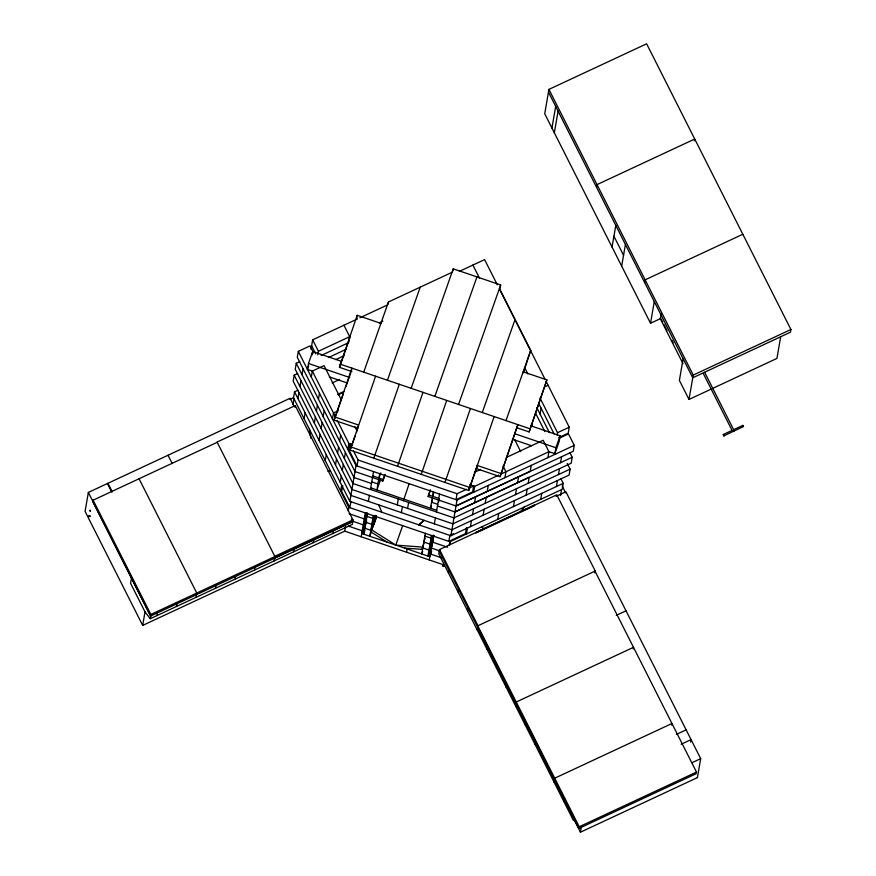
<?xml version="1.0" encoding="UTF-8"?>
<svg xmlns="http://www.w3.org/2000/svg" width="876" height="876" viewBox="0 0 876 876"><rect width="100%" height="100%" fill="white"/><g stroke="black" fill="none" stroke-linecap="round" stroke-linejoin="round"><path stroke-width="1.31" d="M294.347 406.584L290.142 398.251L88.356 492.432L85.082 511.376L142.679 625.42L344.717 531.152L443.212 564.692M88.914 515.373L88.651 516.676L89.768 516.293M217.204 442.292L93.13 500.185L92.856 501.806L150.562 616.08L352.798 521.724L352.338 524.428L150.289 618.697L145.022 611.886L130.59 583.317L131.52 577.897M142.679 625.42L145.022 611.886M150.562 616.08L150.847 614.459L93.13 500.185M150.289 618.697L150.76 615.992L88.356 492.432M156.935 615.598L157.406 612.893M176.481 606.488L176.941 603.772M196.016 597.366L196.761 593.03L139.054 478.756M215.551 588.245L216.022 585.54M235.096 579.135L235.567 576.419M254.631 570.013L255.102 567.309M297.72 373.537L294.205 375.18L293.175 381.137L350.893 495.411L451.917 529.816M299.778 361.624L296.263 363.266L295.234 369.223L352.951 483.497L453.976 517.902M313.674 353.072L310.038 345.889L298.322 351.353L297.293 357.309L355.01 471.584L382.812 481.055L385.002 474.836M348.221 510.894L348.834 507.324L293.515 397.792L294.544 391.835L298.059 390.192M292.978 404.723L294.007 398.766M294.971 407.209L295.245 405.588L217.084 442.051L274.922 556.567L274.177 560.892M297.917 398.503L298.946 392.558M299.975 386.601L301.005 380.644M302.034 374.687L303.052 368.73M312.612 371.194L307.454 369.442L308.483 363.485L312.688 351.528L341.038 361.186M311.013 349.371L312.655 339.833L357.43 318.952M312.075 355.108L312.688 351.528M304.103 418.75L305.122 412.782M311.298 377.052L312.327 371.095L324.054 365.631L340.983 399.149M317.813 354.835L318.426 351.265L312.655 339.833M314.342 423.042L315.371 417.085M316.4 411.129L317.43 405.172M318.448 399.215L319.477 393.258M293.712 551.781L294.183 549.077M319.072 440.409L320.101 434.452M321.131 428.495L322.16 422.539M323.189 416.582L324.219 410.625M351.933 371.588L339.45 367.34L357.2 315.294L380.907 323.375M325.259 460.656L326.288 454.699M332.464 418.958L333.493 413.001L338.18 410.811M356.455 432.153L357.813 428.287L334.117 420.162L351.867 368.128L351.309 371.369M313.258 542.66L313.717 539.955M348.867 341.443L349.699 336.68L343.929 325.248M356.641 318.546L357.2 315.294M335.497 464.937L336.526 458.98M337.556 453.023L338.585 447.067M339.614 441.11L340.644 435.153M340.238 482.315L341.268 476.358M342.297 470.401L343.326 464.444M344.356 458.487L345.385 452.531M332.792 533.55L333.263 530.834M340.655 491.129L341.684 485.173M337.183 420.316L348.878 443.475L347.849 449.432L350.356 450.286M342.735 485.556L341.706 491.513L349.863 507.675L350.893 501.718M476.818 467.379L468.671 490.516L350.115 450.144L375.585 376.198M358.021 427.16L358.394 424.991L334.687 416.91M344.717 531.152L345.538 526.388M560.914 478.789L563.224 483.355L450.899 535.762L349.863 501.368L356.039 465.627L298.322 351.353M353.433 450.79L358.098 460.031L357.069 465.988L348.9 449.826L349.929 443.869L351.681 447.329M388.068 304.158L388.44 301.99L451.994 272.337M274.527 557.957L352.678 521.483L352.962 519.862L295.245 405.588M373.822 458.214L399.292 384.268M361.208 536.769L365.325 512.942M368.391 501.368L369.42 495.411M370.438 489.454L373.526 471.595M367.186 513.577L363.628 534.152L364.996 530.287M365.423 524.823L367.482 512.909L363.266 524.855L353.116 521.395M378.684 479.654L376.91 489.936L380.545 479.632M379.713 473.697L378.969 478.022L380.786 472.876M373.362 515.69L369.814 536.254L372.081 529.816M387.05 542.124L371.041 532.006L376.428 515.537M382.812 481.055L384.849 474.453M397.54 466.295L422.998 392.349M397.277 504.904L398.306 498.948M401.372 512.602L402.402 506.646M403.431 500.689L409.147 483.651M407.592 508.409L408.621 502.452M452.859 270.991L453.231 268.822L500.656 284.974L500.097 288.215M406.574 552.208L407.132 548.967M421.246 474.365L446.716 400.42M559.895 437.934L568.491 433.927L574.262 445.347L573.232 451.304L456.046 505.989L428.167 496.506L430.204 489.903M404.537 548.08L422.068 549.383L424.28 541.937M425.331 533.375L421.772 553.95L422.681 551.376M432.295 497.907L430.521 508.19L431.43 505.616M433.324 491.951L432.58 496.287L433.938 492.421M431.518 535.477L427.959 556.052L433.401 540.591M434.365 523.837L435.394 517.88M436.423 511.923L439.511 494.053M429.251 559.939L433.368 536.112M444.964 482.446L470.423 408.501M594.968 572.641L595.242 571.021L556.775 494.83L439.533 549.537L438.788 553.862L573.452 820.516L573.922 817.812L545.66 761.857M466.536 489.312L457.064 493.725L456.035 499.681L472.613 491.951L473.642 485.994L468.901 488.206M449.246 545.299L449.859 541.729L348.834 507.324M450.888 535.773L457.009 500.01L574.262 445.347M449.574 545.146L450.187 541.576L562.195 489.312L563.224 483.355M448.402 572.915L448.873 570.21M468.671 490.516L494.141 416.571M466.437 527.68L465.408 533.637L448.83 541.379L449.859 535.422L453.418 533.758M466.448 533.988L467.477 528.031M473.653 492.29L474.683 486.344L498.729 475.12M458.028 591.957L458.487 589.252M470.445 526.651L471.474 520.694M472.503 514.738L473.533 508.781M474.562 502.824L475.591 496.867M548.464 92.089L692.752 377.786L790.448 332.201L790.918 329.496L646.63 43.8L548.934 89.385L544.719 113.749L650.529 323.266L660.887 318.426M483.125 515.208L484.154 509.252M485.184 503.295L486.213 497.338M487.242 491.381L488.271 485.424M467.642 611.01L468.113 608.294M551.935 128.038L555.68 106.379M554.344 132.802L558.078 111.142M500.097 476.686L517.847 424.641L500.097 476.686L476.391 468.605L476.949 465.364L500.656 473.434M595.242 571.021L477.77 625.836L477.486 627.457L578.97 828.4L696.201 773.694L696.486 772.074L595.001 571.13L594.727 572.751M477.256 630.052L477.727 627.347M497.71 519.402L498.74 513.445M504.915 477.705L505.945 471.748L503.054 466.043M499.419 288.478L530.714 350.433L523.41 372.826M486.881 649.094L487.352 646.389M513.435 506.591L514.464 500.634M515.482 494.677L516.511 488.72M517.541 482.764L518.57 476.807M516.665 427.685L529.137 431.934L546.887 379.888L523.18 371.818M526.115 495.148L527.144 489.191M528.184 483.278L529.203 477.278L454.951 511.923L437.452 505.967M530.243 471.365L531.25 465.364M540.087 414.118L541.116 408.172M496.495 668.147L496.966 665.442L439.248 551.157M546.887 379.888L529.137 431.934M506.12 687.189L506.591 684.485M540.7 499.342L541.729 493.385M547.905 457.655L548.934 451.698L543.164 440.267L506.317 457.458M596.556 187.322L597.027 184.617L694.723 139.032L694.416 140.839M557.125 435.065L557.53 432.689L539.999 397.967M548.431 451.49L554.869 453.691L555.899 447.735L560.114 435.788L530.473 425.692M560.114 435.788L559.085 441.745L554.869 453.691M515.964 703.647L516.249 702.015L633.479 647.32L633.206 648.941M515.734 706.242L516.205 703.527M556.413 486.53L557.443 480.574M558.472 474.617L559.501 468.671M560.53 462.714L561.56 456.757M546.285 381.717L569.258 427.214L568.228 433.171L558.844 437.551M560.53 495.564L561.56 489.607M525.359 725.284L525.83 722.58M567.243 463.426L570.123 469.131L569.093 475.088L451.863 529.794M569.893 452.695L572.203 457.261L571.174 463.218L453.921 517.88M612.061 247.076L615.795 225.417M534.973 744.326L535.444 741.622L497.568 666.625M621.675 266.118L625.42 244.459M544.598 763.379L545.058 760.664L536.046 742.815M554.442 779.826L554.716 778.206L671.958 723.499L671.673 725.12M554.212 782.421L554.683 779.717M644.659 282.554L645.119 279.849L742.826 234.264M563.837 801.463L564.297 798.759M650.529 323.266L654.273 301.607M661.183 313.608L660.307 318.7L683.017 363.682M578.97 828.4L579.244 826.769L477.77 625.836M697.46 777.592L580.416 832.2L581.478 826.046M683.138 358.744L679.393 380.403L689.007 399.445L776.935 358.415L780.68 336.756M689.007 399.445L693.223 375.081L548.934 89.385M690.627 742.136L691.065 739.618L681.189 744.228M697.416 777.614L700.69 758.66L565.896 491.775L556.129 496.331M307.454 369.442L308.713 365.85M339.45 367.34L349.852 337.808M334.117 420.162L343.162 394.485M345.878 386.776L350.86 372.661M363.726 372.158L388.44 301.99M350.115 450.144L355.098 436.007M387.433 380.239L420.217 287.164M366.409 512.92L364.296 518.899L349.075 513.708M411.151 388.309L453.231 268.822M379.297 480.114L377.939 483.979L371.752 481.877M367.624 513.708L366.715 516.282L372.902 518.395L373.811 515.811M366.453 518.866L362.237 530.812L348.287 526.06M366.595 519.665L361.777 533.517L429.809 556.687L431.627 551.53M362.478 533.177L366.661 521.308M365.566 525.611L364.657 528.195L370.844 530.298L376.023 515.603M375.048 515.329L371.873 524.352L365.686 522.238M371.041 532.006L376.034 517.836M373.899 524.658L376.165 518.22M434.857 396.379L476.949 276.893M371.435 529.717L395.799 545.102L402.599 525.775M458.564 404.46L500.656 284.974M428.167 496.506L430.368 490.275M432.459 499.659L431.55 502.233L437.737 504.346M425.188 538.171L423.831 542.036L430.017 544.138L433.193 535.126M438.624 501.806L439.522 499.265M422.068 549.383L422.977 546.81M431.956 535.608L431.047 538.182L424.86 536.079M434.167 535.389L428.988 550.095L422.801 547.993M433.182 539.682L432.339 542.069L447.57 547.248M432.153 545.639L431.31 548.026L440.19 551.048M431.55 550.391L430.28 553.982L441.701 557.87M482.282 412.53L515.066 319.455M505.989 420.611L530.714 350.433M732.117 430.39L723.302 434.507L723.828 435.865L743.505 426.568L742.848 425.386L733.628 429.689L704.676 372.366M724.025 436.095L723.302 434.507M742.826 425.418L743.067 426.196M520.607 511.759L524.439 506.93M89.472 516.347L90.031 516.61L89.954 515.581M732.588 431.331L734.099 430.62L733.694 431.036M418.936 524.888L424.083 520.333L418.903 524.877M442.807 565.097C441.449 567.506 446.015 566.389 443.76 564.615M359.894 317.802L386.907 305.198M459.374 271.385L484.603 259.603L497.305 284.744M318.426 351.265L349.699 336.68M379.177 322.926L382.856 321.207M321.087 355.503L348.67 342.636M328.401 357.572L345.856 349.425M335.782 359.598L344.202 355.667M289.956 399.336L293.471 397.693M332.168 382.965L339.603 379.494M337.764 394.299L343.863 391.452M338.048 394.868L342.932 392.59M544.576 386.951L548.091 385.309M274.801 556.326L352.962 519.862M150.847 614.459L274.922 556.567M557.53 432.689L569.258 427.214M474.376 472.361L480.519 469.492M693.223 375.081L790.918 329.496M501.138 473.993L548.934 451.698M455.98 505.967L530.221 471.321M455.016 511.945L572.203 457.261M570.123 469.131L452.892 523.837L351.922 489.454L294.205 375.18M616.244 615.368L626.022 610.813M676.371 734.417L686.138 729.85M692.04 762.689L700.69 758.66M579.244 826.769L696.486 772.074M327.952 471.299L330.559 471.135M395.799 545.102L422.462 547.095M340.008 364.087L529.706 428.682M308.483 363.485L349.721 377.523M514.661 433.697L555.899 447.735M329.365 376.899L347.4 383.042M512.351 439.204L531.677 445.785M348.878 443.475L352.634 444.756M469.678 484.636L474.683 486.344M350.674 446.891L469.229 487.264M358.098 460.031L457.064 493.725M356.039 465.627L457.009 500.01M372.782 475.92L383.097 479.435M428.452 494.874L438.756 498.389M371.468 483.497L353.97 477.53L296.263 363.266M370.723 487.833L436.708 510.303M481.45 526.991L484.351 528.918M90.491 511.431C90.469 508.299 89.899 512.975 89.889 510.193M703.275 373.45L732.095 430.51M661.5 319.641L662.727 322.072M663.964 324.503L667.03 330.58M671.947 340.315L673.173 342.746M613.923 236.246L623.548 255.288M499.725 289.54L545.069 379.33M472.887 265.078L479.533 278.25M524.888 368.04L527.91 374.019M538.696 403.376L554.081 433.85M536.736 407.482L549.427 432.624M535.707 413.439L544.773 431.397M531.349 424.017L532.575 426.448M562.228 486.016L565.688 492.87M514.573 439.478L520.705 451.622M439.533 549.537L478.011 625.716M574.273 820.024L580.416 832.2M354.889 426.689L356.707 430.28M311.626 345.79L315.667 353.795M312.327 371.095L335.344 416.658M294.544 391.835L349.852 501.357M351.451 519.052L352.678 521.483M168.017 455.235L172.233 463.568M107.89 483.311L112.216 491.863M107.441 483.497L111.646 491.83M378.728 504.894L381.859 512.263M309.392 429.24L310.838 438.307M534.338 505.08L475.723 532.433L476.007 533.002L534.634 505.649L534.338 505.08"/></g></svg>
